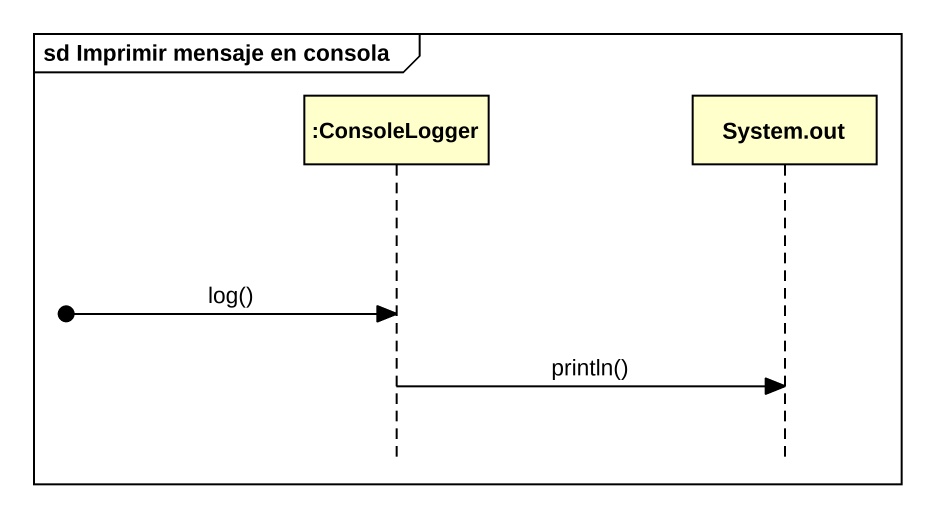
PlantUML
@startuml
mainframe sd Imprimir mensaje en consola
hide footbox
participant ":ConsoleLogger" as ConsoleLogger
participant "System.out" as System_out

[o-> ConsoleLogger : log()
ConsoleLogger -> System_out : println()
@enduml
